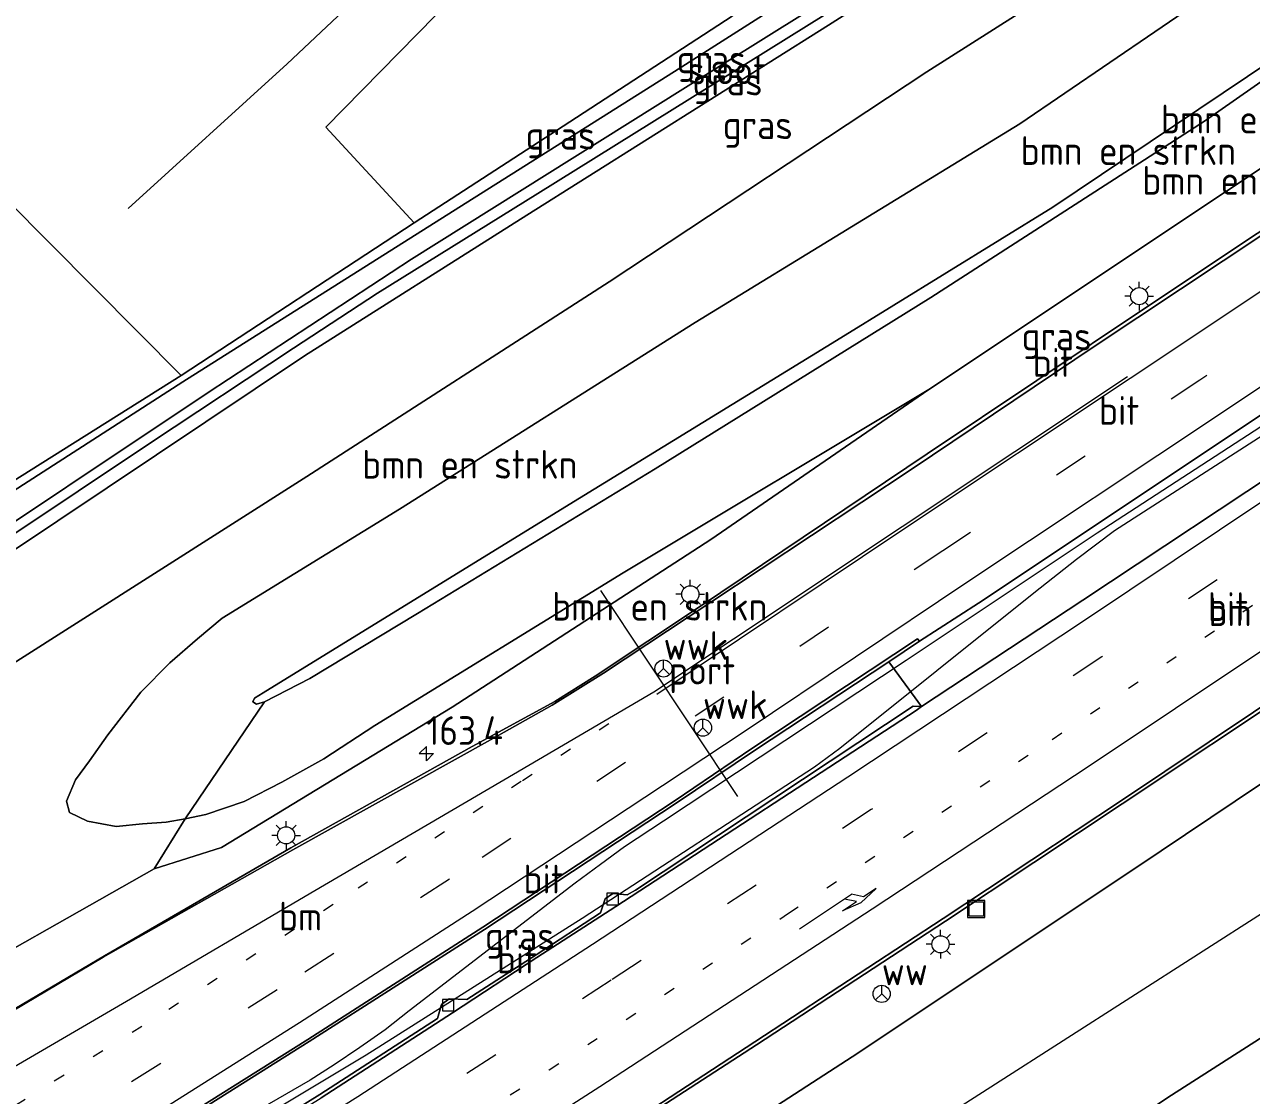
# Model space of a CAD drawing. Extents: x 253736 to 255979, y 477184 to 479215.
# Drawn here: x 254393.3 to 254500.2, y 477732.9 to 477826.2 of the extents above; entities that cross this region are included whole.
import ezdxf
from ezdxf.enums import TextEntityAlignment as Align

# ---------------------------------------------------------------- set-up
doc = ezdxf.new("R2010")
doc.units = 0
doc.linetypes.add('13strp', pattern=[4, 1, -3])
doc.linetypes.add('39strp', pattern=[12, 3, -9])
for name, color, linetype, lineweight in [('af-bs-rasterhekwerk', 8, 'hekwerk', 18), ('as-bs-kilometr', 8, 'Continuous', 18), ('bp-b5-bomenstruiken', 8, 'Continuous', 18), ('bp-b5-grasland', 8, 'Continuous', 18), ('bw-bs-portaal', 8, 'Continuous', 18), ('bw-bs-rona', 8, 'Continuous', 18), ('gr-bs-geleiderail', 8, 'geleiderail', 18), ('gw-bs-insteekwatergang', 8, 'Continuous', 18), ('gw-bs-kruinlijn', 8, 'Continuous', 18), ('gw-bs-teenlijn', 8, 'Continuous', 18), ('mk-bs-13streep 0.45', 8, '13strp', 18), ('mk-bs-39streep 0.15', 8, '39strp', 18), ('mk-bs-pijlre750', 8, 'Continuous', 18), ('mk-bs-streep 0.15', 8, 'Continuous', 18), ('og-b5-grond_ingericht', 8, 'Continuous', 18), ('og-b5-water', 8, 'Continuous', 18), ('og-bs-hoogtelijn', 8, 'Continuous', 18), ('og-bs-inrichtingselement', 8, 'Continuous', 18), ('og-bs-terreinafscheiding', 8, 'Continuous', 18), ('vh-b5-verh_soort', 8, 'Continuous', 18), ('wh-bs-kolk', 8, 'Continuous', 18), ('wh-bs-waterlijn', 8, 'Continuous', 18), ('wm-bs-lichtmast', 8, 'Continuous', 18)]:
    doc.layers.add(name, color=color, linetype=linetype, lineweight=lineweight)
doc.styles.add('rtw_iso', font='isocp.shx')
doc.linetypes.add('geleiderail', pattern='A,2,-1,[175,RTW.shx,S=0.5,R=0,X=0,Y=0],-1', length=4)
doc.linetypes.add('hekwerk', pattern='A,7,-1.5,[1,RTW.shx,S=0.75,R=0,X=0,Y=0],-1.5', length=10)

# ---------------------------------------------------------------- blocks, each defined once
blk = doc.blocks.new('wegwijzer')
for q in [(-0.53, -0.53), (0, 0.75), (0.53, -0.53)]:
    blk.add_line((0, 0), q)
blk.add_circle((0, 0), 0.75)
blk = doc.blocks.new('dtbattr')
at = {"style": 'rtw_iso'}
blk.add_attdef('TAG', (0.59, 0.87), '', height=2.5, dxfattribs=at)
blk = doc.blocks.new('kolk')
blk.add_lwpolyline([(-0.5, -0.5), (0.5, -0.5), (0.5, 0.5), (-0.5, 0.5)], close=True)
blk = doc.blocks.new('put')
for p, q in [((0.75, 0.75), (-0.75, 0.75)), ((-0.75, 0.75), (-0.75, -0.75)), ((0.75, -0.75), (0.75, 0.75)), ((-0.75, -0.75), (0.75, -0.75))]:
    blk.add_line(p, q)
blk.add_lwpolyline([(-0.625, 0.625), (0.625, 0.625), (0.625, -0.625), (-0.625, -0.625)], close=True)
blk = doc.blocks.new('dtbattr-r')
at = {"style": 'rtw_iso'}
blk.add_attdef('TAG', text='', height=2.5, dxfattribs=at).set_placement((0, 0), align=Align.MIDDLE_CENTER)
blk = doc.blocks.new('dtbattr-l')
at = {"style": 'rtw_iso'}
blk.add_attdef('TAG', (0, 0), '', height=2.5, dxfattribs=at)
blk = doc.blocks.new('pijlr')
for p, q in [((0, 0, 0.1), (5.45, 0, 0.1)), ((5.45, -0.75, 0.1), (4.7, 0, 0.1)), ((6.2, -0.75, 0.1), (5.45, 0, 0.1)), ((4, -0.75, 0.1), (5.45, -0.75, 0.1)), ((5.7, -1.05, 0.1), (4, -0.75, 0.1)), ((7.5, -0.75, 0.1), (5.7, -1.05, 0.1)), ((7.5, -0.75, 0.1), (6.2, -0.75, 0.1))]:
    blk.add_line(p, q)
blk = doc.blocks.new('lantaarnpaal')
for p, q in [((0, 0.75), (0, 1.25)), ((-0.75, 0), (-1.25, 0)), ((-0.88, 0.88), (-0.53, 0.53)), ((0.53, 0.53), (0.88, 0.88)), ((0.75, 0), (1.25, 0)), ((-0.53, -0.53), (-0.88, -0.88)), ((0, -0.75), (0, -1.25)), ((0.53, -0.53), (0.88, -0.88))]:
    blk.add_line(p, q)
blk.add_circle((0, 0), 0.75)
blk = doc.blocks.new('hecto')
for p, q in [((0, 0.625), (-0.625, 0)), ((0, -0.625), (0, 0.625)), ((-0.625, 0), (0.625, 0)), ((0.625, 0), (0, -0.625))]:
    blk.add_line(p, q)
blk = doc.blocks.new('Deel_d28hz')
at = {"layer": 'af-bs-rasterhekwerk'}
for points in [[(254430.724, 477828.688, 23.043), (254419.58, 477817.296, 23.163), (254427.266, 477808.949, 23.298)], [(254406.956, 477795.659, 23.262), (254391.781, 477810.963, 23.328), (254365.166, 477836.723, 23.424), (254328.977, 477871.875, 23.133)], [(254530.315, 477862.108, 23.415), (254529.969, 477862.641, 23.481), (254501.587, 477843.431, 23.406), (254499.529, 477842.55, 23.406), (254493.418, 477851.92, 23.547), (254473.054, 477838.656, 23.616), (254455, 477826.972, 23.37), (254440.852, 477817.768, 23.244), (254427.266, 477808.949, 23.298), (254406.956, 477795.659, 23.262), (254389.237, 477784.532, 23.478), (254369.043, 477771.442, 23.481), (254362.865, 477767.431, 23.483)], [(254412.85, 477702.632, 23.709), (254437.541, 477718.192, 23.623), (254465.925, 477736.585, 23.551), (254492.382, 477754.216, 23.422), (254520.376, 477773.021, 23.311), (254550.22, 477793.047, 23.434), (254581.594, 477814.104, 23.467), (254592.832, 477821.597, 23.401)], [(254381.923, 477739.756, 23.241), (254384, 477740.951, 23.244), (254404.6, 477752.652, 23.247), (254407.308, 477757.001, 23.247), (254414.24, 477767.209, 27.465)]]:
    blk.add_polyline3d(points, dxfattribs=at)
at = {"layer": 'bp-b5-bomenstruiken'}
for points in [[(254502.004, 477823.135, 27.657), (254482.926, 477810.315, 27.648), (254464.457, 477798.937, 27.585), (254440.393, 477784.179, 27.504), (254414.104, 477767.983, 27.507), (254413.346, 477767.523, 27.513), (254413.225, 477767.199, 27.507), (254413.54, 477766.996, 27.504), (254414.24, 477767.209, 27.465), (254407.308, 477757.001, 23.247), (254405.669, 477756.72, 23.187), (254403.603, 477756.563, 23.187), (254401.291, 477756.347, 23.145), (254398.806, 477756.811, 23.097), (254397.233, 477757.553, 23.055), (254396.982, 477758.541, 23.058), (254397.771, 477760.415, 23.04), (254398.97, 477762.07, 23.013), (254400.563, 477764.338, 23.004), (254403.45, 477768.036, 23.037), (254405.983, 477770.597, 23.049), (254408.391, 477772.694, 23.064), (254410.538, 477774.497, 23.079), (254425.99, 477783.984, 23.106), (254451.771, 477800.263, 23.154), (254480.057, 477817.6, 23.169), (254499.657, 477830.994, 23.187)], [(254499.657, 477830.994, 23.187), (254480.057, 477817.6, 23.169), (254451.771, 477800.263, 23.154), (254425.99, 477783.984, 23.106), (254410.538, 477774.497, 23.079), (254408.391, 477772.694, 23.064), (254405.983, 477770.597, 23.049), (254403.45, 477768.036, 23.037), (254400.563, 477764.338, 23.004), (254398.97, 477762.07, 23.013), (254397.771, 477760.415, 23.04), (254396.982, 477758.541, 23.058), (254397.233, 477757.553, 23.055), (254398.806, 477756.811, 23.097), (254401.291, 477756.347, 23.145), (254403.603, 477756.563, 23.187), (254405.669, 477756.72, 23.187), (254407.308, 477757.001, 23.247), (254404.6, 477752.652, 23.247), (254384, 477740.951, 23.244)], [(254391.69, 477770.145, 22.806), (254417.905, 477786.854, 22.923), (254444.267, 477803.821, 22.947), (254471.94, 477822.119, 23.058), (254483.584, 477829.537, 23.148)], [(254556.391, 477770.125, 23.221), (254537.011, 477759.239, 23.152), (254523.086, 477750.784, 23.128), (254507.074, 477741.738, 23.062), (254492.964, 477732.711, 23.104), (254477.009, 477722.028, 23.146), (254449.782, 477705.251, 23.179), (254428.374, 477692.012, 23.248), (254422.551, 477688.546, 23.235), (254417.648, 477695.666, 23.52), (254412.85, 477702.632, 23.709), (254437.541, 477718.192, 23.623), (254465.925, 477736.585, 23.551), (254492.382, 477754.216, 23.422), (254520.376, 477773.021, 23.311), (254550.22, 477793.047, 23.434), (254581.594, 477814.104, 23.467)]]:
    blk.add_polyline3d(points, dxfattribs=at)
for points in [[(254563.357, 477864.281, 27.888), (254528.664, 477840.552, 27.906), (254496.137, 477817.825, 27.699), (254472.313, 477802.457, 27.684), (254448.265, 477787.514, 27.579), (254427.563, 477774.889, 27.552), (254418.193, 477769.23, 27.552), (254414.24, 477767.209, 27.465), (254413.54, 477766.996, 27.504), (254413.225, 477767.199, 27.507), (254413.346, 477767.523, 27.513), (254414.104, 477767.983, 27.507), (254440.393, 477784.179, 27.504), (254464.457, 477798.937, 27.585), (254482.926, 477810.315, 27.648), (254502.004, 477823.135, 27.657), (254527.641, 477840.983, 27.783), (254562.848, 477865.018, 27.81)], [(254567.461, 477858.338, 23.451), (254557.482, 477851.608, 23.451), (254527.856, 477831.49, 23.442), (254497.971, 477811.65, 23.535), (254472.118, 477794.437, 23.292), (254445.482, 477778.433, 23.292), (254423.849, 477765.151, 23.313), (254419.391, 477762.237, 23.313), (254415.754, 477760.2, 23.319), (254412.448, 477758.518, 23.271), (254409.125, 477757.389, 23.25), (254407.308, 477757.001, 23.247), (254414.24, 477767.209, 27.465), (254418.193, 477769.23, 27.552), (254427.563, 477774.889, 27.552), (254448.265, 477787.514, 27.579), (254472.313, 477802.457, 27.684), (254496.137, 477817.825, 27.699), (254528.664, 477840.552, 27.906), (254563.357, 477864.281, 27.888)], [(254404.6, 477752.652, 23.247), (254407.308, 477757.001, 23.247), (254409.125, 477757.389, 23.25), (254412.448, 477758.518, 23.271), (254415.754, 477760.2, 23.319), (254419.391, 477762.237, 23.313), (254423.849, 477765.151, 23.313), (254445.482, 477778.433, 23.292), (254472.118, 477794.437, 23.292), (254453.124, 477781.341, 23.199), (254430.572, 477766.745, 23.187), (254410.482, 477754.505, 23.244)]]:
    blk.add_polyline3d(points, close=True, dxfattribs=at)
at = {"layer": 'bp-b5-grasland'}
for points in [[(254489.686, 477844.974, 22.164), (254450.699, 477820.603, 22.08), (254427.037, 477805.786, 21.984), (254409.333, 477794.172, 21.969), (254384.737, 477777.778, 21.948), (254364.778, 477764.652, 21.91), (254363.464, 477766.561, 23.57), (254374.31, 477773.638, 23.607), (254388.386, 477783.029, 23.511), (254407.111, 477795.092, 23.307), (254431.161, 477810.281, 23.298), (254449.961, 477822.144, 23.361), (254469.046, 477834.316, 23.538)], [(254489.23, 477842.649, 22.701), (254463.382, 477826.19, 22.866), (254437.08, 477809.613, 22.938), (254417.711, 477797.369, 22.875), (254391.923, 477780.111, 22.803), (254365.932, 477762.976, 22.81), (254365.318, 477763.869, 21.829), (254372.831, 477768.756, 21.84), (254404.307, 477789.789, 21.93), (254416.757, 477798.017, 21.939), (254424.066, 477802.817, 21.939), (254438.048, 477811.506, 21.939), (254464.785, 477828.17, 22.05)], [(254483.584, 477829.537, 23.148), (254471.94, 477822.119, 23.058), (254444.267, 477803.821, 22.947), (254417.905, 477786.854, 22.923), (254391.69, 477770.145, 22.806), (254370.419, 477756.461, 22.812), (254365.932, 477762.976, 22.81), (254391.923, 477780.111, 22.803), (254417.711, 477797.369, 22.875), (254437.08, 477809.613, 22.938), (254463.382, 477826.19, 22.866), (254489.23, 477842.649, 22.701)], [(254469.046, 477834.316, 23.538), (254449.961, 477822.144, 23.361), (254431.161, 477810.281, 23.298), (254407.111, 477795.092, 23.307), (254388.386, 477783.029, 23.511), (254374.31, 477773.638, 23.607), (254363.464, 477766.561, 23.57), (254362.865, 477767.431, 23.483), (254369.043, 477771.442, 23.481), (254389.237, 477784.532, 23.478), (254406.956, 477795.659, 23.262), (254427.266, 477808.949, 23.298), (254440.852, 477817.768, 23.244), (254455, 477826.972, 23.37)], [(254573.614, 477771.261, 23.242), (254544.188, 477755.67, 23.02), (254528.908, 477747.649, 23.101), (254518.077, 477741.292, 23.017), (254510.119, 477736.603, 23.104), (254495.315, 477726.22, 23.056), (254468.901, 477708.703, 23.071), (254440.532, 477690.334, 23.086), (254427.007, 477682.076, 23.086), (254422.551, 477688.546, 23.235), (254428.374, 477692.012, 23.248), (254449.782, 477705.251, 23.179), (254477.009, 477722.028, 23.146), (254492.964, 477732.711, 23.104), (254507.074, 477741.738, 23.062), (254523.086, 477750.784, 23.128), (254537.011, 477759.239, 23.152), (254556.391, 477770.125, 23.221)], [(254400.931, 477726.768, 23.831), (254418.124, 477737.594, 23.86), (254433.409, 477747.345, 23.872), (254450.106, 477758.378, 23.89), (254456.921, 477762.952, 23.86), (254468.643, 477770.693, 23.917), (254471.473, 477766.78, 23.956), (254470.759, 477766.833, 23.916), (254446.556, 477750.789, 23.848), (254445.833, 477750.378, 23.849), (254444.577, 477750.481, 23.842), (254443.915, 477750.038, 23.847), (254443.506, 477748.809, 23.864), (254437.903, 477745.139, 23.875), (254431.849, 477741.257, 23.871), (254430.328, 477741.324, 23.854), (254429.646, 477740.824, 23.848), (254429.304, 477739.589, 23.867), (254419.042, 477732.963, 23.865), (254410.301, 477727.535, 23.804)]]:
    blk.add_polyline3d(points, dxfattribs=at)
for points in [[(254570.122, 477854.485, 23.781), (254551.101, 477841.666, 23.746), (254530.118, 477827.548, 23.735), (254510.381, 477814.439, 23.666), (254491.089, 477801.6, 23.652), (254471.968, 477788.807, 23.579), (254452.223, 477775.536, 23.556), (254443.049, 477769.432, 23.555), (254439.525, 477767.24, 23.572), (254432.339, 477763.311, 23.52), (254416.518, 477754.488, 23.459), (254400.28, 477745.066, 23.415), (254384.634, 477735.82, 23.39), (254381.923, 477739.756, 23.241), (254384, 477740.951, 23.244), (254404.6, 477752.652, 23.247), (254410.482, 477754.505, 23.244), (254430.572, 477766.745, 23.187), (254453.124, 477781.341, 23.199), (254472.118, 477794.437, 23.292), (254497.971, 477811.65, 23.535), (254527.856, 477831.49, 23.442), (254557.482, 477851.608, 23.451), (254567.461, 477858.338, 23.451)], [(254592.832, 477821.597, 23.401), (254581.594, 477814.104, 23.467), (254550.22, 477793.047, 23.434), (254520.376, 477773.021, 23.311), (254492.382, 477754.216, 23.422), (254465.925, 477736.585, 23.551), (254437.541, 477718.192, 23.623), (254412.85, 477702.632, 23.709), (254409.814, 477707.041, 24.123), (254424.823, 477716.523, 24.023), (254440.919, 477726.805, 23.897), (254457.111, 477737.315, 23.906), (254473.582, 477748.073, 23.726), (254488.983, 477758.31, 23.711), (254504.506, 477768.661, 23.639), (254520.584, 477779.427, 23.577), (254536.772, 477790.418, 23.6), (254551.953, 477800.562, 23.636), (254566.833, 477810.572, 23.663), (254571.908, 477814.049, 23.731), (254589.58, 477825.858, 23.669), (254589.792, 477826, 23.67)]]:
    blk.add_polyline3d(points, close=True, dxfattribs=at)
at = {"layer": 'bw-bs-portaal'}
blk.add_polyline3d([(254455.489, 477758.936, 31.216), (254443.545, 477776.896, 31.111)], dxfattribs=at)
at = {"layer": 'gr-bs-geleiderail'}
for points in [[(254578.566, 477842.017, 24.751), (254551.558, 477824.146, 24.718), (254512.499, 477798.6, 24.664), (254486.795, 477781.915, 24.574), (254470.164, 477770.818, 24.58), (254449.015, 477756.81, 24.472), (254445.614, 477754.552, 24.499), (254443.51, 477753.031, 24.508), (254441.303, 477751.385, 24.481), (254426.846, 477740.259, 24.493), (254424.745, 477738.618, 24.493), (254422.536, 477737.08, 24.466), (254420.298, 477735.549, 24.436), (254418.215, 477734.215, 24.421), (254370.229, 477706.541, 24.415), (254329.585, 477683.727, 24.319), (254310.796, 477673.516, 24.301), (254268.163, 477651.339, 24.163), (254266.922, 477650.714, 24.163), (254265.825, 477650.065, 24.163), (254260.08, 477646.719, 24.157)], [(254309.109, 477670.995, 24.358), (254311.26, 477672.484, 24.322), (254313.699, 477673.95, 24.328), (254316.971, 477675.952, 24.331), (254318.302, 477676.801, 24.316), (254354.362, 477696.806, 24.406), (254385.724, 477714.555, 24.439), (254412.918, 477730.327, 24.424), (254423.104, 477736.426, 24.448), (254441.926, 477748.343, 24.481), (254462.147, 477761.534, 24.607), (254464.374, 477763.172, 24.616), (254481.274, 477776.701, 24.613), (254484.996, 477779.635, 24.622), (254488.304, 477782.127, 24.61), (254505.492, 477793.21, 24.64), (254535.318, 477812.58, 24.694), (254568.758, 477834.582, 24.706)]]:
    blk.add_polyline3d(points, dxfattribs=at)
at = {"layer": 'gw-bs-insteekwatergang'}
for points in [[(254365.932, 477762.976, 22.81), (254391.923, 477780.111, 22.803), (254417.711, 477797.369, 22.875), (254437.08, 477809.613, 22.938), (254463.382, 477826.19, 22.866), (254489.23, 477842.649, 22.701), (254490.649, 477843.496, 22.674), (254491.516, 477843.971, 22.698), (254492.267, 477844.019, 22.716), (254493.127, 477843.607, 22.764), (254493.831, 477842.951, 22.818), (254495.009, 477841.38, 22.854), (254496.718, 477838.983, 22.956), (254497.467, 477838.187, 23.013), (254498.31, 477837.641, 23.034), (254499.874, 477837.574, 23.058), (254500.974, 477837.927, 23.124), (254502.518, 477838.629, 23.271), (254504.117, 477839.692, 23.271), (254516.544, 477848.054, 23.247), (254536.078, 477861.113, 23.34), (254556.283, 477874.527, 23.325)], [(254363.464, 477766.561, 23.57), (254374.31, 477773.638, 23.607), (254388.386, 477783.029, 23.511), (254407.111, 477795.092, 23.307), (254431.161, 477810.281, 23.298), (254449.961, 477822.144, 23.361), (254469.046, 477834.316, 23.538), (254474.269, 477837.749, 23.607), (254482.038, 477842.592, 23.496), (254487.496, 477846.063, 23.484), (254491.197, 477847.816, 23.508), (254493.849, 477847.913, 23.514), (254494.973, 477847.232, 23.448), (254495.854, 477846.569, 23.391), (254496.624, 477845.442, 23.307), (254499.521, 477841.575, 23.274), (254501.976, 477843.013, 23.28)]]:
    blk.add_polyline3d(points, dxfattribs=at)
at = {"layer": 'gw-bs-kruinlijn'}
blk.add_polyline3d([(254563.357, 477864.281, 27.888), (254528.664, 477840.552, 27.906), (254496.137, 477817.825, 27.699), (254472.313, 477802.457, 27.684), (254448.265, 477787.514, 27.579), (254427.563, 477774.889, 27.552), (254418.193, 477769.23, 27.552), (254414.24, 477767.209, 27.465), (254413.54, 477766.996, 27.504), (254413.225, 477767.199, 27.507), (254413.346, 477767.523, 27.513), (254414.104, 477767.983, 27.507), (254440.393, 477784.179, 27.504), (254464.457, 477798.937, 27.585), (254482.926, 477810.315, 27.648), (254502.004, 477823.135, 27.657), (254527.641, 477840.983, 27.783), (254562.848, 477865.018, 27.81)], dxfattribs=at)
at = {"layer": 'gw-bs-teenlijn'}
blk.add_polyline3d([(254499.657, 477830.994, 23.187), (254480.057, 477817.6, 23.169), (254451.771, 477800.263, 23.154), (254425.99, 477783.984, 23.106), (254410.538, 477774.497, 23.079), (254408.391, 477772.694, 23.064), (254405.983, 477770.597, 23.049), (254403.45, 477768.036, 23.037), (254400.563, 477764.338, 23.004), (254398.97, 477762.07, 23.013), (254397.771, 477760.415, 23.04), (254396.982, 477758.541, 23.058), (254397.233, 477757.553, 23.055), (254398.806, 477756.811, 23.097), (254401.291, 477756.347, 23.145), (254403.603, 477756.563, 23.187), (254405.669, 477756.72, 23.187), (254407.308, 477757.001, 23.247), (254409.125, 477757.389, 23.25), (254412.448, 477758.518, 23.271), (254415.754, 477760.2, 23.319), (254419.391, 477762.237, 23.313), (254423.849, 477765.151, 23.313), (254445.482, 477778.433, 23.292), (254472.118, 477794.437, 23.292)], dxfattribs=at)
at = {"layer": 'mk-bs-13streep 0.45'}
for points in [[(254406.101, 477714.064, 24.023), (254418.795, 477722.138, 24.038), (254439.05, 477735.126, 23.988), (254459.908, 477748.778, 23.955), (254482.881, 477763.932, 23.912), (254502.651, 477777.166, 23.877), (254525.727, 477792.631, 23.867), (254543.178, 477804.339, 23.901), (254569.015, 477821.702, 23.965), (254585.246, 477832.583, 23.969)], [(254444.228, 477765.274, 23.688), (254436.603, 477760.259, 23.664), (254420.213, 477749.529, 23.653), (254403.544, 477738.894, 23.628), (254386.752, 477728.413, 23.606)]]:
    blk.add_polyline3d(points, dxfattribs=at)
at = {"layer": 'mk-bs-39streep 0.15'}
for points in [[(254574.567, 477848.047, 24.011), (254558.652, 477837.402, 23.983), (254540.7, 477825.377, 23.951), (254516.286, 477809.016, 23.903), (254495.732, 477795.25, 23.896), (254473.347, 477780.37, 23.848), (254454.252, 477767.606, 23.83), (254445.699, 477761.922, 23.821), (254430.356, 477751.749, 23.795), (254415.33, 477742.091, 23.795), (254398.076, 477731.188, 23.747)], [(254583.19, 477835.56, 24.051), (254569.053, 477826.056, 24.024), (254547.188, 477811.346, 23.974), (254527.212, 477797.963, 23.941), (254507.219, 477784.519, 23.914), (254487.212, 477771.133, 23.923), (254467.113, 477757.806, 23.94), (254444.45, 477742.94, 23.949), (254424.199, 477729.83, 23.953), (254403.735, 477716.92, 23.948), (254395.841, 477712.028, 23.97)]]:
    blk.add_polyline3d(points, dxfattribs=at)
at = {"layer": 'mk-bs-streep 0.15'}
for points in [[(254572.572, 477850.936, 23.965), (254565.283, 477845.974, 23.962), (254544.013, 477831.751, 23.923), (254513.158, 477811.045, 23.871), (254489.678, 477795.382, 23.831), (254469.944, 477782.239, 23.8), (254448.423, 477767.83, 23.794)], [(254576.537, 477845.194, 24.086), (254560.458, 477834.469, 24.066), (254542.775, 477822.532, 24.049), (254518.21, 477806.147, 23.991), (254497.642, 477792.356, 23.967), (254475.347, 477777.546, 23.918), (254456.114, 477764.64, 23.917), (254448.905, 477759.867, 23.905), (254432.318, 477748.924, 23.88), (254417.29, 477739.228, 23.887), (254399.936, 477728.274, 23.843)], [(254581.237, 477838.388, 24.125), (254567.257, 477829.005, 24.099), (254545.381, 477814.348, 24.067), (254524.253, 477800.168, 24.029), (254505.267, 477787.386, 23.998), (254485.683, 477774.285, 23.974), (254465.07, 477760.621, 23.948), (254442.826, 477746.044, 23.935), (254422.352, 477732.781, 23.916), (254401.285, 477719.531, 23.899), (254395.348, 477715.875, 23.892)], [(254587.301, 477829.607, 23.884), (254569.538, 477817.608, 23.872), (254547.733, 477802.956, 23.836), (254526.812, 477788.888, 23.783), (254508.743, 477776.722, 23.815), (254486.11, 477761.6, 23.892), (254467.174, 477749.135, 23.992), (254443.451, 477733.644, 24.054), (254425.157, 477721.862, 24.102), (254407.804, 477710.787, 24.092)], [(254385.446, 477731.333, 23.535), (254402.191, 477741.122, 23.555), (254418.614, 477750.762, 23.629), (254435.942, 477760.905, 23.68), (254448.164, 477768.062, 23.723), (254455.109, 477772.698, 23.771), (254469.815, 477782.476, 23.794), (254489.437, 477795.548, 23.823)]]:
    blk.add_polyline3d(points, dxfattribs=at)
at = {"layer": 'og-b5-grond_ingericht'}
for points in [[(254379.104, 477913.594, 22.617), (254380.689, 477909.532, 22.542), (254392.783, 477893.32, 22.56), (254418.553, 477861.131, 22.545), (254434.038, 477842.132, 22.776), (254433.081, 477829.61, 23.046), (254430.724, 477828.688, 23.043), (254419.58, 477817.296, 23.163), (254427.266, 477808.949, 23.298), (254406.956, 477795.659, 23.262), (254391.781, 477810.963, 23.328), (254365.166, 477836.723, 23.424), (254328.977, 477871.875, 23.133), (254325.577, 477875.187, 23.133), (254343.496, 477888.279, 22.89), (254346.651, 477891.643, 22.797), (254356.523, 477897.772, 22.86), (254375.179, 477915.531, 22.794), (254376.729, 477916.878, 22.794)], [(254328.977, 477871.875, 23.133), (254365.166, 477836.723, 23.424), (254391.781, 477810.963, 23.328), (254406.956, 477795.659, 23.262), (254389.237, 477784.532, 23.478), (254369.043, 477771.442, 23.481), (254362.865, 477767.431, 23.483), (254358.17, 477774.248, 23.431), (254342.557, 477796.919, 23.444), (254324.821, 477822.673, 23.513), (254308.133, 477846.907, 23.373), (254301.101, 477857.117, 23.281), (254308.822, 477862.873, 23.241), (254319.135, 477870.431, 23.112), (254322.971, 477873.283, 23.109), (254325.577, 477875.187, 23.133)]]:
    blk.add_polyline3d(points, close=True, dxfattribs=at)
blk.add_polyline3d([(254455, 477826.972, 23.37), (254440.852, 477817.768, 23.244), (254427.266, 477808.949, 23.298), (254419.58, 477817.296, 23.163), (254430.724, 477828.688, 23.043)], dxfattribs=at)
at = {"layer": 'og-b5-water'}
blk.add_polyline3d([(254464.785, 477828.17, 22.05), (254438.048, 477811.506, 21.939), (254424.066, 477802.817, 21.939), (254416.757, 477798.017, 21.939), (254404.307, 477789.789, 21.93), (254372.831, 477768.756, 21.84), (254365.318, 477763.869, 21.829), (254364.778, 477764.652, 21.91), (254384.737, 477777.778, 21.948), (254409.333, 477794.172, 21.969), (254427.037, 477805.786, 21.984), (254450.699, 477820.603, 22.08), (254489.686, 477844.974, 22.164)], dxfattribs=at)
at = {"layer": 'og-bs-hoogtelijn'}
for points in [[(254341.857, 477875.097, 23.16), (254375.051, 477900.08, 23.133), (254384.983, 477885.643, 22.92), (254392.091, 477875.24, 22.482), (254379.995, 477866.621, 22.656), (254369.799, 477857.672, 23.145), (254360.888, 477849.476, 23.319), (254384.232, 477828.325, 23.253), (254397.972, 477837.921, 23.064), (254401.591, 477840.43, 22.761), (254420.359, 477853.052, 22.629), (254426.976, 477832.991, 22.866), (254416.218, 477822.818, 23.139), (254402.345, 477810.215, 23.22)], [(254417.648, 477695.666, 23.52), (254460.254, 477722.562, 23.385), (254501.532, 477749.003, 23.322), (254539.858, 477774.171, 23.412), (254585.168, 477803.343, 23.391)]]:
    blk.add_polyline3d(points, dxfattribs=at)
at = {"layer": 'og-bs-terreinafscheiding'}
for points in [[(254370.419, 477756.461, 22.812), (254391.69, 477770.145, 22.806), (254417.905, 477786.854, 22.923), (254444.267, 477803.821, 22.947), (254471.94, 477822.119, 23.058), (254483.584, 477829.537, 23.148), (254485.606, 477830.593, 23.073), (254487.515, 477831.415, 23.097), (254490.294, 477831.863, 23.133), (254493.176, 477832.075, 23.154), (254495.723, 477831.981, 23.151), (254499.657, 477830.994, 23.187), (254501.613, 477829.925, 24.303), (254528.446, 477849.032, 24.375), (254559.294, 477870.165, 24.384)], [(254472.118, 477794.437, 23.292), (254497.971, 477811.65, 23.535), (254527.856, 477831.49, 23.442), (254557.482, 477851.608, 23.451), (254567.461, 477858.338, 23.451)], [(254570.298, 477854.229, 23.853), (254564.475, 477850.293, 23.798), (254549.127, 477839.985, 23.757), (254533.368, 477829.375, 23.733), (254518.476, 477819.518, 23.71), (254501.488, 477808.099, 23.672), (254486.627, 477798.22, 23.654), (254470.667, 477787.501, 23.612), (254453.118, 477775.883, 23.606), (254443.761, 477769.694, 23.566), (254439.287, 477766.911, 23.588), (254434.175, 477764.035, 23.541), (254416.702, 477754.304, 23.511), (254400.17, 477744.952, 23.433), (254383.477, 477735.047, 23.387)], [(254384.634, 477735.82, 23.39), (254400.28, 477745.066, 23.415), (254416.518, 477754.488, 23.459), (254432.339, 477763.311, 23.52), (254439.525, 477767.24, 23.572), (254443.049, 477769.432, 23.555), (254452.223, 477775.536, 23.556), (254471.968, 477788.807, 23.579), (254491.089, 477801.6, 23.652), (254510.381, 477814.439, 23.666), (254530.118, 477827.548, 23.735), (254551.101, 477841.666, 23.746), (254570.122, 477854.485, 23.781)], [(254400.931, 477726.768, 23.831), (254418.124, 477737.594, 23.86), (254433.409, 477747.345, 23.872), (254450.106, 477758.378, 23.89), (254456.921, 477762.952, 23.86), (254468.643, 477770.693, 23.917), (254471.3, 477772.483, 23.946), (254476.455, 477775.804, 23.948), (254498.747, 477790.663, 23.984), (254519.299, 477804.451, 24.027), (254543.841, 477820.874, 24.075), (254561.434, 477832.723, 24.094), (254577.685, 477843.532, 24.113)], [(254396.881, 477718.733, 23.798), (254409.44, 477726.648, 23.88), (254419.17, 477732.686, 23.884), (254430.606, 477740.102, 23.895), (254437.975, 477744.903, 23.889), (254444.837, 477749.347, 23.888), (254471.026, 477766.45, 23.962), (254471.473, 477766.78, 23.956), (254485.551, 477776.07, 23.99), (254504.559, 477788.682, 24.012), (254524.309, 477801.993, 24.053), (254545.905, 477816.428, 24.096), (254566.181, 477830.123, 24.112), (254580.279, 477839.776, 24.138)], [(254409.587, 477707.255, 24.139), (254424.676, 477716.77, 24.132), (254440.771, 477727.001, 23.97), (254456.956, 477737.549, 23.896), (254473.385, 477748.319, 23.791), (254488.842, 477758.533, 23.75), (254504.297, 477768.88, 23.706), (254520.378, 477779.696, 23.65), (254536.598, 477790.632, 23.673), (254551.782, 477800.809, 23.692), (254566.638, 477810.787, 23.749), (254571.779, 477814.342, 23.788), (254589.455, 477826.12, 23.729), (254589.628, 477826.237, 23.73)], [(254409.814, 477707.041, 24.123), (254424.823, 477716.523, 24.023), (254440.919, 477726.805, 23.897), (254457.111, 477737.315, 23.906), (254473.582, 477748.073, 23.726), (254488.983, 477758.31, 23.711), (254504.506, 477768.661, 23.639), (254520.584, 477779.427, 23.577), (254536.772, 477790.418, 23.6), (254551.953, 477800.562, 23.636), (254566.833, 477810.572, 23.663), (254571.908, 477814.049, 23.731), (254589.58, 477825.858, 23.669), (254589.792, 477826, 23.67)], [(254596.333, 477816.527, 23.341), (254595.43, 477811.561, 23.317), (254595.352, 477809.189, 23.314), (254595.468, 477806.769, 23.308), (254596.424, 477804.316, 23.293), (254597.873, 477801.683, 23.263), (254598.638, 477799.72, 23.263), (254598.969, 477797.948, 23.335), (254598.919, 477796.237, 23.35), (254598.378, 477794.541, 23.35), (254597.328, 477792.893, 23.332), (254595.397, 477791.406, 23.332), (254592.219, 477789.601, 23.326), (254572.866, 477779.521, 23.296), (254556.391, 477770.125, 23.221), (254537.011, 477759.239, 23.152), (254523.086, 477750.784, 23.128), (254507.074, 477741.738, 23.062), (254492.964, 477732.711, 23.104), (254477.009, 477722.028, 23.146), (254449.782, 477705.251, 23.179), (254428.374, 477692.012, 23.248), (254422.551, 477688.546, 23.235)], [(254472.118, 477794.437, 23.292), (254453.124, 477781.341, 23.199), (254430.572, 477766.745, 23.187), (254410.482, 477754.505, 23.244), (254404.6, 477752.652, 23.247)], [(254471.3, 477772.483, 23.946), (254471.146, 477772.701, 23.95), (254456.786, 477763.201, 23.932), (254449.942, 477758.534, 23.926), (254433.265, 477747.564, 23.904), (254418.018, 477737.773, 23.913), (254400.82, 477726.965, 23.88)], [(254471.473, 477766.78, 23.956), (254468.643, 477770.693, 23.917)], [(254396.735, 477718.957, 23.767), (254407.76, 477725.805, 23.793), (254408.303, 477727.212, 23.793), (254409.066, 477727.624, 23.79), (254410.301, 477727.535, 23.804), (254419.042, 477732.963, 23.865), (254429.304, 477739.589, 23.867), (254429.646, 477740.824, 23.848), (254430.328, 477741.324, 23.854), (254431.849, 477741.257, 23.871), (254437.903, 477745.139, 23.875), (254443.506, 477748.809, 23.864), (254443.915, 477750.038, 23.847), (254444.577, 477750.481, 23.842), (254445.833, 477750.378, 23.849), (254446.556, 477750.789, 23.848), (254470.759, 477766.833, 23.916), (254471.473, 477766.78, 23.956)]]:
    blk.add_polyline3d(points, dxfattribs=at)
at = {"layer": 'vh-b5-verh_soort'}
for points in [[(254533.368, 477829.375, 23.733), (254518.476, 477819.518, 23.71), (254501.488, 477808.099, 23.672), (254486.627, 477798.22, 23.654), (254470.667, 477787.501, 23.612), (254453.118, 477775.883, 23.606), (254443.761, 477769.694, 23.566), (254439.287, 477766.911, 23.588), (254434.175, 477764.035, 23.541), (254416.702, 477754.304, 23.511), (254400.17, 477744.952, 23.433), (254383.477, 477735.047, 23.387), (254384.634, 477735.82, 23.39), (254400.28, 477745.066, 23.415), (254416.518, 477754.488, 23.459), (254432.339, 477763.311, 23.52), (254439.525, 477767.24, 23.572), (254443.049, 477769.432, 23.555), (254452.223, 477775.536, 23.556), (254471.968, 477788.807, 23.579), (254491.089, 477801.6, 23.652), (254510.381, 477814.439, 23.666), (254530.118, 477827.548, 23.735)], [(254561.434, 477832.723, 24.094), (254543.841, 477820.874, 24.075), (254519.299, 477804.451, 24.027), (254498.747, 477790.663, 23.984), (254476.455, 477775.804, 23.948), (254471.3, 477772.483, 23.946), (254471.146, 477772.701, 23.95), (254456.786, 477763.201, 23.932), (254449.942, 477758.534, 23.926), (254433.265, 477747.564, 23.904), (254418.018, 477737.773, 23.913), (254400.82, 477726.965, 23.88), (254400.573, 477727.33, 23.66), (254399.936, 477728.274, 23.843), (254398.502, 477730.521, 23.566), (254398.076, 477731.188, 23.747), (254389.101, 477728.989, 23.467)], [(254383.477, 477735.047, 23.387), (254400.17, 477744.952, 23.433), (254416.702, 477754.304, 23.511), (254434.175, 477764.035, 23.541), (254439.287, 477766.911, 23.588), (254443.761, 477769.694, 23.566), (254453.118, 477775.883, 23.606), (254470.667, 477787.501, 23.612), (254486.627, 477798.22, 23.654), (254501.488, 477808.099, 23.672), (254518.476, 477819.518, 23.71), (254533.368, 477829.375, 23.733)], [(254566.638, 477810.787, 23.749), (254551.782, 477800.809, 23.692), (254536.598, 477790.632, 23.673), (254520.378, 477779.696, 23.65), (254504.297, 477768.88, 23.706), (254488.842, 477758.533, 23.75), (254473.385, 477748.319, 23.791), (254456.956, 477737.549, 23.896), (254440.771, 477727.001, 23.97)], [(254419.17, 477732.686, 23.884), (254430.606, 477740.102, 23.895), (254437.975, 477744.903, 23.889), (254444.837, 477749.347, 23.888), (254471.026, 477766.45, 23.962), (254471.473, 477766.78, 23.956), (254485.551, 477776.07, 23.99), (254504.559, 477788.682, 24.012), (254524.309, 477801.993, 24.053), (254545.905, 477816.428, 24.096), (254566.181, 477830.123, 24.112)], [(254566.833, 477810.572, 23.663), (254551.953, 477800.562, 23.636), (254536.772, 477790.418, 23.6), (254520.584, 477779.427, 23.577), (254504.506, 477768.661, 23.639), (254488.983, 477758.31, 23.711), (254473.582, 477748.073, 23.726), (254457.111, 477737.315, 23.906), (254440.919, 477726.805, 23.897), (254424.823, 477716.523, 24.023), (254409.814, 477707.041, 24.123), (254409.587, 477707.255, 24.139), (254424.676, 477716.77, 24.132), (254440.771, 477727.001, 23.97), (254456.956, 477737.549, 23.896), (254473.385, 477748.319, 23.791), (254488.842, 477758.533, 23.75), (254504.297, 477768.88, 23.706), (254520.378, 477779.696, 23.65), (254536.598, 477790.632, 23.673), (254551.782, 477800.809, 23.692), (254566.638, 477810.787, 23.749)], [(254410.301, 477727.535, 23.804), (254419.042, 477732.963, 23.865), (254429.304, 477739.589, 23.867), (254429.646, 477740.824, 23.848), (254430.328, 477741.324, 23.854), (254431.849, 477741.257, 23.871), (254437.903, 477745.139, 23.875), (254443.506, 477748.809, 23.864), (254443.915, 477750.038, 23.847), (254444.577, 477750.481, 23.842), (254445.833, 477750.378, 23.849), (254446.556, 477750.789, 23.848), (254470.759, 477766.833, 23.916), (254471.473, 477766.78, 23.956), (254471.026, 477766.45, 23.962), (254444.837, 477749.347, 23.888), (254437.975, 477744.903, 23.889), (254430.606, 477740.102, 23.895), (254419.17, 477732.686, 23.884)]]:
    blk.add_polyline3d(points, dxfattribs=at)
for points in [[(254580.279, 477839.776, 24.138), (254566.181, 477830.123, 24.112), (254545.905, 477816.428, 24.096), (254524.309, 477801.993, 24.053), (254504.559, 477788.682, 24.012), (254485.551, 477776.07, 23.99), (254471.473, 477766.78, 23.956), (254468.643, 477770.693, 23.917), (254471.3, 477772.483, 23.946), (254476.455, 477775.804, 23.948), (254498.747, 477790.663, 23.984), (254519.299, 477804.451, 24.027), (254543.841, 477820.874, 24.075), (254561.434, 477832.723, 24.094), (254577.685, 477843.532, 24.113)], [(254471.3, 477772.483, 23.946), (254468.643, 477770.693, 23.917), (254456.921, 477762.952, 23.86), (254450.106, 477758.378, 23.89), (254433.409, 477747.345, 23.872), (254418.124, 477737.594, 23.86), (254400.931, 477726.768, 23.831), (254400.82, 477726.965, 23.88), (254418.018, 477737.773, 23.913), (254433.265, 477747.564, 23.904), (254449.942, 477758.534, 23.926), (254456.786, 477763.201, 23.932), (254471.146, 477772.701, 23.95)]]:
    blk.add_polyline3d(points, close=True, dxfattribs=at)
at = {"layer": 'wh-bs-waterlijn'}
for points in [[(254554.803, 477876.671, 22.161), (254530.162, 477860.03, 22.194), (254501.442, 477840.649, 22.194), (254500.405, 477840.082, 22.194), (254499.851, 477839.856, 22.197), (254499.107, 477839.876, 22.2), (254498.566, 477840.196, 22.197), (254498.056, 477840.767, 22.197), (254495.221, 477844.731, 22.191), (254494.609, 477845.297, 22.173), (254493.744, 477845.815, 22.173), (254492.818, 477846.225, 22.167), (254491.811, 477846.159, 22.164), (254489.686, 477844.974, 22.164), (254450.699, 477820.603, 22.08), (254427.037, 477805.786, 21.984), (254409.333, 477794.172, 21.969), (254384.737, 477777.778, 21.948), (254364.778, 477764.652, 21.91)], [(254365.318, 477763.869, 21.829), (254372.831, 477768.756, 21.84), (254404.307, 477789.789, 21.93), (254416.757, 477798.017, 21.939), (254424.066, 477802.817, 21.939), (254438.048, 477811.506, 21.939), (254464.785, 477828.17, 22.05), (254486.859, 477842.112, 22.083), (254491.343, 477844.77, 22.158), (254491.978, 477845.085, 22.158), (254492.592, 477845.271, 22.161), (254493.299, 477845.062, 22.149), (254493.952, 477844.439, 22.119), (254495.188, 477843.036, 22.101), (254497.118, 477840.096, 22.197), (254497.638, 477839.358, 22.176), (254498.186, 477838.762, 22.173), (254499.114, 477838.395, 22.167), (254500.262, 477838.623, 22.164), (254501.59, 477839.349, 22.164), (254515.28, 477848.746, 22.125), (254543.073, 477867.507, 22.161), (254555.506, 477875.653, 22.164)]]:
    blk.add_polyline3d(points, dxfattribs=at)
at = {"layer": 'as-bs-kilometr'}
ref = blk.add_blockref('dtbattr', (254428.338, 477762.695, 23.342), dxfattribs=at)
ref.add_attrib('TAG', '163.4', dxfattribs={"layer": '0', "height": 2.5, "style": 'rtw_iso'}).set_placement((254428.338, 477762.695, 23.342), align=Align.BOTTOM_LEFT)
blk.add_blockref('hecto', (254428.338, 477762.695, 23.342), dxfattribs=at)
at = {"layer": 'bp-b5-bomenstruiken'}
ref = blk.add_blockref('dtbattr-r', (254492.351562, 477816, 27.643737), dxfattribs=at)
ref.add_attrib('TAG', 'bmn en strkn', dxfattribs={"layer": '0', "height": 2.5, "style": 'rtw_iso'}).set_placement((254492.351562, 477816, 27.643737), align=Align.BOTTOM_LEFT)
ref = blk.add_blockref('dtbattr-r', (254480.132812, 477813.25, 24.855545), dxfattribs=at)
ref.add_attrib('TAG', 'bmn en strkn', dxfattribs={"layer": '0', "height": 2.5, "style": 'rtw_iso'}).set_placement((254480.132812, 477813.25, 24.855545), align=Align.BOTTOM_LEFT)
ref = blk.add_blockref('dtbattr-r', (254490.726562, 477810.65625, 24.997714), dxfattribs=at)
ref.add_attrib('TAG', 'bmn en strkn', dxfattribs={"layer": '0', "height": 2.5, "style": 'rtw_iso'}).set_placement((254490.726562, 477810.65625, 24.997714), align=Align.BOTTOM_LEFT)
ref = blk.add_blockref('dtbattr-r', (254422.742188, 477785.90625, 23.090029), dxfattribs=at)
ref.add_attrib('TAG', 'bmn en strkn', dxfattribs={"layer": '0', "height": 2.5, "style": 'rtw_iso'}).set_placement((254422.742188, 477785.90625, 23.090029), align=Align.BOTTOM_LEFT)
ref = blk.add_blockref('dtbattr-r', (254439.296875, 477773.53125, 23.263154), dxfattribs=at)
ref.add_attrib('TAG', 'bmn en strkn', dxfattribs={"layer": '0', "height": 2.5, "style": 'rtw_iso'}).set_placement((254439.296875, 477773.53125, 23.263154), align=Align.BOTTOM_LEFT)
at = {"layer": 'bp-b5-grasland'}
ref = blk.add_blockref('dtbattr-r', (254450.140625, 477821.25, 22.836), dxfattribs=at)
ref.add_attrib('TAG', 'gras', dxfattribs={"layer": '0', "height": 2.5, "style": 'rtw_iso'}).set_placement((254450.140625, 477821.25, 22.836), align=Align.BOTTOM_LEFT)
ref = blk.add_blockref('dtbattr-r', (254451.523438, 477819.3125, 22.529717), dxfattribs=at)
ref.add_attrib('TAG', 'gras', dxfattribs={"layer": '0', "height": 2.5, "style": 'rtw_iso'}).set_placement((254451.523438, 477819.3125, 22.529717), align=Align.BOTTOM_LEFT)
ref = blk.add_blockref('dtbattr-r', (254454.164062, 477815.5, 23.016432), dxfattribs=at)
ref.add_attrib('TAG', 'gras', dxfattribs={"layer": '0', "height": 2.5, "style": 'rtw_iso'}).set_placement((254454.164062, 477815.5, 23.016432), align=Align.BOTTOM_LEFT)
ref = blk.add_blockref('dtbattr-r', (254436.984375, 477814.59375, 23.432094), dxfattribs=at)
ref.add_attrib('TAG', 'gras', dxfattribs={"layer": '0', "height": 2.5, "style": 'rtw_iso'}).set_placement((254436.984375, 477814.59375, 23.432094), align=Align.BOTTOM_LEFT)
ref = blk.add_blockref('dtbattr-r', (254480.210938, 477797.09375, 23.4776), dxfattribs=at)
ref.add_attrib('TAG', 'gras', dxfattribs={"layer": '0', "height": 2.5, "style": 'rtw_iso'}).set_placement((254480.210938, 477797.09375, 23.4776), align=Align.BOTTOM_LEFT)
ref = blk.add_blockref('dtbattr-r', (254433.429688, 477744.8125, 23.848346), dxfattribs=at)
ref.add_attrib('TAG', 'gras', dxfattribs={"layer": '0', "height": 2.5, "style": 'rtw_iso'}).set_placement((254433.429688, 477744.8125, 23.848346), align=Align.BOTTOM_LEFT)
at = {"layer": 'bw-bs-portaal'}
ref = blk.add_blockref('dtbattr-l', (254449.48699, 477767.961126, 31.163236), dxfattribs=at)
ref.add_attrib('TAG', 'port', dxfattribs={"layer": '0', "height": 2.5, "style": 'rtw_iso'}).set_placement((254449.48699, 477767.961126, 31.163236), align=Align.BOTTOM_LEFT)
at = {"layer": 'bw-bs-rona'}
ref = blk.add_blockref('dtbattr', (254449.005, 477770.108, 31.207), dxfattribs=at)
ref.add_attrib('TAG', 'wwk', dxfattribs={"layer": '0', "height": 2.5, "style": 'rtw_iso'}).set_placement((254449.005, 477770.108, 31.207), align=Align.BOTTOM_LEFT)
for p in [(254449.005, 477770.108, 31.207), (254452.436, 477764.947, 31.201), (254468.018, 477741.744, 23.641)]:
    blk.add_blockref('wegwijzer', p, dxfattribs=at)
ref = blk.add_blockref('dtbattr', (254452.436, 477764.947, 31.201), dxfattribs=at)
ref.add_attrib('TAG', 'wwk', dxfattribs={"layer": '0', "height": 2.5, "style": 'rtw_iso'}).set_placement((254452.436, 477764.947, 31.201), align=Align.BOTTOM_LEFT)
ref = blk.add_blockref('dtbattr', (254468.018, 477741.744, 23.641), dxfattribs=at)
ref.add_attrib('TAG', 'ww', dxfattribs={"layer": '0', "height": 2.5, "style": 'rtw_iso'}).set_placement((254468.018, 477741.744, 23.641), align=Align.BOTTOM_LEFT)
at = {"layer": 'mk-bs-13streep 0.45'}
ref = blk.add_blockref('dtbattr-l', (254496.500428, 477773.048819, 23.887889), dxfattribs=at)
ref.add_attrib('TAG', 'bm', dxfattribs={"layer": '0', "height": 2.5, "style": 'rtw_iso'}).set_placement((254496.500428, 477773.048819, 23.887889), align=Align.BOTTOM_LEFT)
ref = blk.add_blockref('dtbattr-l', (254415.494542, 477746.518574, 23.645923), dxfattribs=at)
ref.add_attrib('TAG', 'bm', dxfattribs={"layer": '0', "height": 2.5, "style": 'rtw_iso'}).set_placement((254415.494542, 477746.518574, 23.645923), align=Align.BOTTOM_LEFT)
at = {"layer": 'mk-bs-pijlre750', "rotation": 33.39999999999999}
blk.add_blockref('pijlr', (254460.85, 477747.421, 23.96), dxfattribs=at)
at = {"layer": 'og-b5-water'}
ref = blk.add_blockref('dtbattr-r', (254451.140625, 477820.28125, 22.104814), dxfattribs=at)
ref.add_attrib('TAG', 'sloot', dxfattribs={"layer": '0', "height": 2.5, "style": 'rtw_iso'}).set_placement((254451.140625, 477820.28125, 22.104814), align=Align.BOTTOM_LEFT)
at = {"layer": 'og-bs-inrichtingselement'}
blk.add_blockref('put', (254476.251, 477749.138, 23.656), dxfattribs=at)
at = {"layer": 'vh-b5-verh_soort'}
ref = blk.add_blockref('dtbattr-r', (254481.179688, 477794.78125, 23.617241), dxfattribs=at)
ref.add_attrib('TAG', 'bit', dxfattribs={"layer": '0', "height": 2.5, "style": 'rtw_iso'}).set_placement((254481.179688, 477794.78125, 23.617241), align=Align.BOTTOM_LEFT)
ref = blk.add_blockref('dtbattr-r', (254486.960938, 477790.59375, 23.753881), dxfattribs=at)
ref.add_attrib('TAG', 'bit', dxfattribs={"layer": '0', "height": 2.5, "style": 'rtw_iso'}).set_placement((254486.960938, 477790.59375, 23.753881), align=Align.BOTTOM_LEFT)
ref = blk.add_blockref('dtbattr-r', (254496.4375, 477773.5, 23.89669), dxfattribs=at)
ref.add_attrib('TAG', 'bit', dxfattribs={"layer": '0', "height": 2.5, "style": 'rtw_iso'}).set_placement((254496.4375, 477773.5, 23.89669), align=Align.BOTTOM_LEFT)
ref = blk.add_blockref('dtbattr-r', (254436.796875, 477749.75, 23.901929), dxfattribs=at)
ref.add_attrib('TAG', 'bit', dxfattribs={"layer": '0', "height": 2.5, "style": 'rtw_iso'}).set_placement((254436.796875, 477749.75, 23.901929), align=Align.BOTTOM_LEFT)
ref = blk.add_blockref('dtbattr-r', (254434.476562, 477742.78125, 23.851444), dxfattribs=at)
ref.add_attrib('TAG', 'bit', dxfattribs={"layer": '0', "height": 2.5, "style": 'rtw_iso'}).set_placement((254434.476562, 477742.78125, 23.851444), align=Align.BOTTOM_LEFT)
at = {"layer": 'wh-bs-kolk'}
for p in [(254444.567, 477750.018, 23.748), (254430.244, 477740.756, 23.756)]:
    blk.add_blockref('kolk', p, dxfattribs=at)
at = {"layer": 'wm-bs-lichtmast'}
for p in [(254490.458, 477802.561, 23.497), (254451.339, 477776.572, 23.463), (254416.114, 477755.559, 23.312), (254473.146, 477746.066, 23.751)]:
    blk.add_blockref('lantaarnpaal', p, dxfattribs=at)

msp = doc.modelspace()

# ---------------------------------------------------------------- block references
at = {"linetype": 'ByBlock'}
msp.add_blockref('Deel_d28hz', (0, 0), dxfattribs=at)
msp.add_blockref('Deel_d28hz', (0, 0), dxfattribs=at)

doc.saveas('drawing.dxf')
